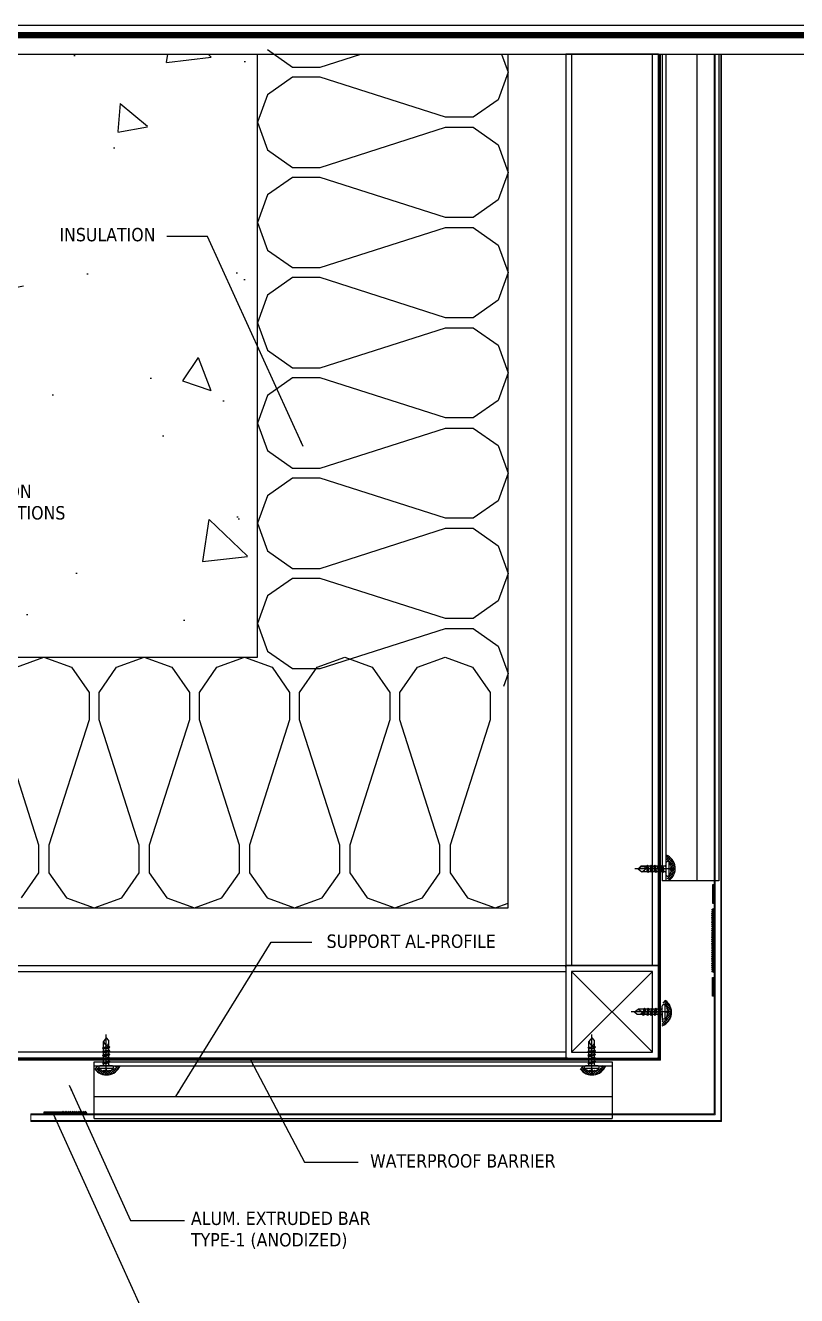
# Model space of a CAD drawing. Header units: millimetres. Extents: x 7297 to 60227, y -7497 to 19324.
# Drawn here: x 17106 to 17521, y 2893 to 3577 of the extents above; entities that cross this region are included whole.
import ezdxf

# ---------------------------------------------------------------- set-up
doc = ezdxf.new("R2010")
doc.units = ezdxf.units.MM
doc.linetypes.add('HIDDEN', pattern=[0.375, 0.25, -0.125])
for name, color, linetype in [('NS_AL_MOLD', 7, 'Continuous'), ('NS_COL_L-GREY', 8, 'Continuous'), ('NS_COL_RED', 1, 'Continuous'), ('NS_COL_WHITE', 7, 'Continuous'), ('NS_CON', 8, 'Continuous'), ('NS_CON_LINE', 2, 'Continuous'), ('NS_DIM', 1, 'Continuous'), ('NS_FORM', 7, 'Continuous'), ('NS_FRAME', 253, 'Continuous'), ('NS_GASKET_3M', 150, 'Continuous'), ('NS_INSUL', 8, 'Continuous'), ('NS_PIPE_FRAME', 2, 'Continuous'), ('NS_RIVET_SCREW', 1, 'Continuous'), ('NS_TEXT', 2, 'Continuous'), ('NS_WATERPROOF', 150, 'Continuous')]:
    doc.layers.add(name, color=color, linetype=linetype)
doc.layers.add('NS_AL_PANEL', color=32, linetype='Continuous', lineweight=9)
doc.styles.add('Expo M', font='Expo M.ttf')
doc.dimstyles.new('DS2', dxfattribs={"dimscale": 2, "dimtxt": 1.8, "dimasz": 1.5, "dimexe": 1, "dimexo": 1, "dimgap": 0.5, "dimtad": 1, "dimtoh": 1, "dimdec": 1, "dimzin": 1, "dimdsep": 46, "dimtxsty": 'Expo M', "dimcen": 2, "dimadec": 1, "dimazin": 0, "dimtfac": 1, "dimtdec": 4, "dimtix": 1, "dimtmove": 1, "dimatfit": 3, "dimfxl": 1, "dimtolj": 1, "dimtzin": 1, "dimarcsym": 0})

# ---------------------------------------------------------------- blocks, each defined once
blk = doc.blocks.new('n-mid-bar')
blk.add_line((889.29, 1849.78), (885.29, 1849.78))
blk = doc.blocks.new('피스')
for p, q in [((-4, 1.5), (-4, 1)), ((-4, 1.5), (4, 1.5)), ((-3, 0), (3, 0)), ((-0.5, 2.98), (-0.4, 2.3)), ((-0.4, 2.3), (0.4, 2.3)), ((0, 4.99), (0, -16.77)), ((0.5, 2.98), (0.4, 2.3)), ((4, 1.5), (4, 1)), ((2, -1.5), (-2, -2)), ((-1.5, -1.5), (-2, -2)), ((-2, -2), (-1.5, -2.5)), ((-1.5, -3.5), (-2, -4)), ((2, -3.5), (-2, -4)), ((-2, -4), (-1.5, -4.5)), ((-1.5, -5.5), (-2, -6)), ((2, -5.5), (-2, -6)), ((-2, -6), (-1.5, -6.5)), ((-1.5, -0.5), (-1.5, -1.5)), ((1.5, -1), (-1.5, -1.5)), ((1.5, -2), (-1.5, -2.5)), ((-1.5, -2.5), (-1.5, -3.5)), ((1.5, -3), (-1.5, -3.5)), ((1.5, -4), (-1.5, -4.5)), ((-1.5, -4.5), (-1.5, -5.5)), ((1.5, -5), (-1.5, -5.5)), ((1.5, -6), (-1.5, -6.5)), ((-1.5, -6.5), (-1.5, -7.5)), ((1.5, -0.5), (1.5, -1)), ((1.5, -1), (2, -1.5)), ((2, -1.5), (1.5, -2)), ((1.5, -2), (1.5, -3)), ((1.5, -3), (2, -3.5)), ((2, -3.5), (1.5, -4)), ((1.5, -4), (1.5, -5)), ((1.5, -5), (2, -5.5)), ((2, -5.5), (1.5, -6)), ((1.5, -6), (1.5, -7)), ((-1.5, -7.5), (-2, -8)), ((2, -7.5), (-2, -8)), ((-2, -8), (-1.5, -8.5)), ((-1.5, -9.5), (-2, -10)), ((2, -9.5), (-2, -10)), ((-2, -10), (-1.5, -10.5)), ((1.5, -7), (-1.5, -7.5)), ((1.5, -8), (-1.5, -8.5)), ((-1.5, -8.5), (-1.5, -9.5)), ((1.5, -9), (-1.5, -9.5)), ((1.5, -10), (-1.5, -10.5)), ((-1.5, -10.5), (-1.5, -13.5)), ((0, -15), (-1.5, -13.5)), ((-1.27, -13.54), (-1.27, -11.97)), ((0, -15), (-1.27, -13.54)), ((0, -15), (1.5, -13.03)), ((1.5, -13.03), (0.6, -11.47)), ((1.5, -7), (2, -7.5)), ((2, -7.5), (1.5, -8)), ((1.5, -8), (1.5, -9)), ((1.5, -9), (2, -9.5)), ((2, -9.5), (1.5, -10)), ((1.5, -10), (1.5, -13.03))]:
    blk.add_line(p, q)
for centre, radius, start, end in [((0, -3.08), 6.08, 94.71456, 131.11209), ((-3, 1), 1, 180, 270), ((-2, -0.5), 0.5, 0, 90), ((0, -3.08), 6.08, 48.88791, 85.28544), ((2, -0.5), 0.5, 90, 180), ((3, 1), 1, 270, 0), ((-0.27, -11.97), 1, 30.08633, 180)]:
    blk.add_arc(centre, radius, start, end)
blk = doc.blocks.new('N-SCREW')
blk.add_blockref('피스', (17.25, -1.03))
blk = doc.blocks.new('AL-TEMPLATE')
at = {"color": 7, "ltscale": 2}
blk.add_lwpolyline([(1972.34, 1515.25), (1972.34, 921.25), (2812.34, 921.25), (2812.34, 1515.25)], close=True, dxfattribs=at)
at = {"color": 8, "const_width": 2.5}
blk.add_lwpolyline([(1976.34, 1509.45), (2808.34, 1509.45), (2808.34, 927.05), (1976.34, 927.05)], close=True, dxfattribs=at)
at = {"color": 9}
blk.add_lwpolyline([(1984.07, 1501.32), (2709.08, 1501.32), (2709.08, 935.18), (1984.07, 935.18)], close=True, dxfattribs=at)
blk = doc.blocks.new('*U98')
for p, q in [((1, 50), (0, 50)), ((0, 49), (0, 50)), ((0, 49), (0, 1)), ((49, 50), (1, 50)), ((49, 50), (50, 50)), ((50, 49), (50, 50)), ((50, 1), (50, 49)), ((3.2, 3.2), (46.8, 46.8)), ((46.8, 3.2), (3.2, 46.8)), ((0, 1), (0, 0)), ((1, 0), (0, 0)), ((50, 1), (50, 0)), ((1, 0), (49, 0)), ((49, 0), (50, 0))]:
    blk.add_line(p, q)
blk.add_lwpolyline([(3.2, 46.8), (3.2, 3.2), (46.8, 3.2), (46.8, 46.8)], close=True)
for centre, start, end in [((1, 49), 90, 180), ((49, 49), 0, 90), ((1, 1), 180, 270), ((49, 1), 270, 0)]:
    blk.add_arc(centre, 1, start, end)
blk = doc.blocks.new('*U181')
blk.add_lwpolyline([(0, 0), (50, 0), (50, 490.88), (0, 490.88)], close=True)
at = {"linetype": 'HIDDEN'}
blk.add_lwpolyline([(3.2, 0), (46.8, 0), (46.8, 490.88), (3.2, 490.88)], close=True, dxfattribs=at)
blk = doc.blocks.new('*U182')
blk.add_lwpolyline([(0, 0), (50, 0), (50, 381.25), (0, 381.25)], close=True)
at = {"linetype": 'HIDDEN'}
blk.add_lwpolyline([(3.2, 0), (46.8, 0), (46.8, 381.25), (3.2, 381.25)], close=True, dxfattribs=at)

msp = doc.modelspace()

# ---------------------------------------------------------------- hatches: boundary and pattern name
at = {"layer": 'NS_COL_RED'}
h = msp.add_hatch(dxfattribs=at)
h.set_pattern_fill('ANSI37', color=256, scale=0.3, style=0, pattern_type=2)
h.set_pattern_definition([(45, (-744137.5143, -86006.9889), (-0.6735192091, 0.6735192091), []), (135, (-744137.5143, -86006.9889), (-0.6735192091, -0.6735192091), [])])
h.paths.add_polyline_path([(17452.23, 3116.43), (17450.56, 3117.68), (17450.56, 3117.94), (17451.19, 3117.94), (17451.22, 3117.94), (17451.25, 3117.94), (17451.28, 3117.94), (17451.31, 3117.95), (17451.34, 3117.95), (17451.37, 3117.95), (17451.4, 3117.95), (17451.43, 3117.96), (17451.46, 3117.96), (17451.49, 3117.97), (17451.52, 3117.98), (17451.55, 3117.98), (17451.58, 3117.99), (17451.61, 3118), (17451.64, 3118.01), (17451.67, 3118.02), (17451.7, 3118.03), (17451.73, 3118.04), (17451.76, 3118.05), (17451.79, 3118.07), (17451.82, 3118.08), (17451.85, 3118.1), (17451.88, 3118.11), (17451.91, 3118.13), (17451.94, 3118.14), (17451.96, 3118.16), (17451.99, 3118.18), (17452.02, 3118.2), (17452.05, 3118.22), (17452.07, 3118.24), (17452.1, 3118.26), (17452.12, 3118.28), (17452.15, 3118.3), (17452.17, 3118.33), (17452.2, 3118.35), (17452.22, 3118.37), (17452.24, 3118.4), (17452.26, 3118.42), (17452.28, 3118.45), (17452.3, 3118.48), (17452.32, 3118.5), (17452.34, 3118.53), (17452.36, 3118.56), (17452.38, 3118.58), (17452.4, 3118.61), (17452.41, 3118.64), (17452.43, 3118.67), (17452.44, 3118.7), (17452.46, 3118.73), (17452.47, 3118.75), (17452.48, 3118.78), (17452.49, 3118.81), (17452.51, 3118.84), (17452.52, 3118.87), (17452.53, 3118.9), (17452.53, 3118.93), (17452.54, 3118.96), (17452.55, 3118.99), (17452.56, 3119.02), (17452.56, 3119.05), (17452.57, 3119.08), (17452.57, 3119.11), (17452.58, 3119.14), (17452.58, 3119.16), (17452.69, 3119.58), (17452.79, 3120), (17452.83, 3120.22), (17452.87, 3120.43), (17452.91, 3120.65), (17452.94, 3120.86), (17452.97, 3121.08), (17453, 3121.3), (17453.02, 3121.51), (17453.04, 3121.73), (17453.05, 3121.95), (17453.06, 3122.17), (17453.07, 3122.39), (17453.07, 3122.61), (17453.07, 3122.83), (17453.06, 3123.05), (17453.05, 3123.27), (17453.04, 3123.49), (17453.02, 3123.71), (17453, 3123.92), (17452.97, 3124.14), (17452.94, 3124.36), (17452.91, 3124.57), (17452.87, 3124.79), (17452.83, 3125), (17452.79, 3125.22), (17452.69, 3125.64), (17452.58, 3126.06), (17452.58, 3126.08), (17452.57, 3126.11), (17452.57, 3126.14), (17452.56, 3126.17), (17452.56, 3126.2), (17452.55, 3126.23), (17452.54, 3126.25), (17452.54, 3126.28), (17452.53, 3126.31), (17452.52, 3126.34), (17452.51, 3126.37), (17452.5, 3126.4), (17452.49, 3126.43), (17452.48, 3126.45), (17452.46, 3126.48), (17452.45, 3126.51), (17452.44, 3126.54), (17452.42, 3126.57), (17452.41, 3126.59), (17452.39, 3126.62), (17452.37, 3126.65), (17452.36, 3126.67), (17452.34, 3126.7), (17452.32, 3126.73), (17452.3, 3126.75), (17452.28, 3126.78), (17452.26, 3126.8), (17452.24, 3126.82), (17452.22, 3126.85), (17452.19, 3126.87), (17452.17, 3126.89), (17452.15, 3126.92), (17452.12, 3126.94), (17452.1, 3126.96), (17452.07, 3126.98), (17452.05, 3127), (17452.02, 3127.02), (17452, 3127.04), (17451.97, 3127.05), (17451.94, 3127.07), (17451.92, 3127.09), (17451.89, 3127.1), (17451.86, 3127.12), (17451.83, 3127.13), (17451.8, 3127.15), (17451.78, 3127.16), (17451.75, 3127.17), (17451.72, 3127.18), (17451.69, 3127.19), (17451.66, 3127.2), (17451.63, 3127.21), (17451.6, 3127.22), (17451.57, 3127.23), (17451.54, 3127.24), (17451.51, 3127.25), (17451.48, 3127.25), (17451.45, 3127.26), (17451.43, 3127.26), (17451.4, 3127.27), (17451.37, 3127.27), (17451.34, 3127.27), (17451.31, 3127.27), (17451.28, 3127.28), (17451.25, 3127.28), (17450.56, 3127.28), (17450.56, 3130.12), (17450.8, 3130.03), (17451.03, 3129.93), (17451.26, 3129.82), (17451.49, 3129.7), (17451.72, 3129.57), (17451.94, 3129.43), (17452.16, 3129.29), (17452.38, 3129.14), (17452.59, 3128.98), (17452.8, 3128.81), (17453, 3128.63), (17453.2, 3128.45), (17453.39, 3128.26), (17453.58, 3128.06), (17453.76, 3127.85), (17453.93, 3127.64), (17454.09, 3127.43), (17454.25, 3127.2), (17454.39, 3126.98), (17454.53, 3126.75), (17454.66, 3126.51), (17454.79, 3126.27), (17454.9, 3126.03), (17455, 3125.78), (17455.1, 3125.54), (17455.19, 3125.29), (17455.27, 3125.04), (17455.34, 3124.79), (17455.4, 3124.53), (17455.45, 3124.28), (17455.49, 3124.03), (17455.53, 3123.78), (17455.55, 3123.53), (17455.57, 3123.28), (17455.58, 3123.02), (17455.58, 3122.76), (17455.57, 3122.5), (17455.56, 3122.24), (17455.53, 3121.97), (17455.5, 3121.71), (17455.46, 3121.45), (17455.4, 3121.19), (17455.34, 3120.92), (17455.27, 3120.66), (17455.19, 3120.41), (17455.1, 3120.15), (17455.01, 3119.9), (17454.9, 3119.65), (17454.78, 3119.4), (17454.66, 3119.16), (17454.53, 3118.93), (17454.39, 3118.69), (17454.24, 3118.47), (17454.09, 3118.25), (17453.93, 3118.04), (17453.76, 3117.83), (17453.58, 3117.63), (17453.4, 3117.43), (17453.22, 3117.25), (17453.03, 3117.07), (17452.83, 3116.9), (17452.64, 3116.74), (17452.43, 3116.58)], flags=0)
h = msp.add_hatch(dxfattribs=at)
h.set_pattern_fill('ANSI37', color=256, scale=0.3, angle=90, style=0, pattern_type=2)
h.set_pattern_definition([(135, (103789.06045, -747617.5915), (-0.6735192091, -0.6735192091), []), (225, (103789.06045, -747617.5915), (0.6735192091, -0.6735192091), [])])
h.paths.add_polyline_path([(17450.23, 3051.79), (17448.56, 3050.54), (17448.56, 3050.28), (17449.19, 3050.28), (17449.22, 3050.28), (17449.25, 3050.28), (17449.28, 3050.28), (17449.31, 3050.27), (17449.34, 3050.27), (17449.37, 3050.27), (17449.4, 3050.27), (17449.43, 3050.26), (17449.46, 3050.26), (17449.49, 3050.25), (17449.52, 3050.24), (17449.55, 3050.24), (17449.58, 3050.23), (17449.61, 3050.22), (17449.64, 3050.21), (17449.67, 3050.2), (17449.7, 3050.19), (17449.73, 3050.18), (17449.76, 3050.17), (17449.79, 3050.15), (17449.82, 3050.14), (17449.85, 3050.12), (17449.88, 3050.11), (17449.91, 3050.09), (17449.94, 3050.08), (17449.96, 3050.06), (17449.99, 3050.04), (17450.02, 3050.02), (17450.05, 3050), (17450.07, 3049.98), (17450.1, 3049.96), (17450.12, 3049.94), (17450.15, 3049.92), (17450.17, 3049.89), (17450.2, 3049.87), (17450.22, 3049.84), (17450.24, 3049.82), (17450.26, 3049.8), (17450.28, 3049.77), (17450.3, 3049.74), (17450.32, 3049.72), (17450.34, 3049.69), (17450.36, 3049.66), (17450.38, 3049.64), (17450.4, 3049.61), (17450.41, 3049.58), (17450.43, 3049.55), (17450.44, 3049.52), (17450.46, 3049.49), (17450.47, 3049.47), (17450.48, 3049.44), (17450.49, 3049.41), (17450.51, 3049.38), (17450.52, 3049.35), (17450.53, 3049.32), (17450.53, 3049.29), (17450.54, 3049.26), (17450.55, 3049.23), (17450.56, 3049.2), (17450.56, 3049.17), (17450.57, 3049.14), (17450.57, 3049.11), (17450.58, 3049.08), (17450.58, 3049.06), (17450.69, 3048.64), (17450.79, 3048.22), (17450.83, 3048), (17450.87, 3047.79), (17450.91, 3047.57), (17450.94, 3047.36), (17450.97, 3047.14), (17451, 3046.92), (17451.02, 3046.71), (17451.04, 3046.49), (17451.05, 3046.27), (17451.06, 3046.05), (17451.07, 3045.83), (17451.07, 3045.61), (17451.07, 3045.39), (17451.06, 3045.17), (17451.05, 3044.95), (17451.04, 3044.73), (17451.02, 3044.51), (17451, 3044.3), (17450.97, 3044.08), (17450.94, 3043.86), (17450.91, 3043.65), (17450.87, 3043.43), (17450.83, 3043.22), (17450.79, 3043), (17450.69, 3042.58), (17450.58, 3042.16), (17450.58, 3042.14), (17450.57, 3042.11), (17450.57, 3042.08), (17450.56, 3042.05), (17450.56, 3042.02), (17450.55, 3041.99), (17450.54, 3041.97), (17450.54, 3041.94), (17450.53, 3041.91), (17450.52, 3041.88), (17450.51, 3041.85), (17450.5, 3041.82), (17450.49, 3041.79), (17450.48, 3041.77), (17450.46, 3041.74), (17450.45, 3041.71), (17450.44, 3041.68), (17450.42, 3041.65), (17450.41, 3041.63), (17450.39, 3041.6), (17450.37, 3041.57), (17450.36, 3041.55), (17450.34, 3041.52), (17450.32, 3041.49), (17450.3, 3041.47), (17450.28, 3041.44), (17450.26, 3041.42), (17450.24, 3041.4), (17450.22, 3041.37), (17450.19, 3041.35), (17450.17, 3041.33), (17450.15, 3041.3), (17450.12, 3041.28), (17450.1, 3041.26), (17450.07, 3041.24), (17450.05, 3041.22), (17450.02, 3041.2), (17450, 3041.18), (17449.97, 3041.17), (17449.94, 3041.15), (17449.92, 3041.13), (17449.89, 3041.12), (17449.86, 3041.1), (17449.83, 3041.09), (17449.8, 3041.07), (17449.78, 3041.06), (17449.75, 3041.05), (17449.72, 3041.04), (17449.69, 3041.03), (17449.66, 3041.02), (17449.63, 3041.01), (17449.6, 3041), (17449.57, 3040.99), (17449.54, 3040.98), (17449.51, 3040.97), (17449.48, 3040.97), (17449.45, 3040.96), (17449.43, 3040.96), (17449.4, 3040.95), (17449.37, 3040.95), (17449.34, 3040.95), (17449.31, 3040.95), (17449.28, 3040.94), (17449.25, 3040.94), (17448.56, 3040.94), (17448.56, 3038.1), (17448.8, 3038.19), (17449.03, 3038.29), (17449.26, 3038.4), (17449.49, 3038.52), (17449.72, 3038.65), (17449.94, 3038.79), (17450.16, 3038.93), (17450.38, 3039.08), (17450.59, 3039.24), (17450.8, 3039.41), (17451, 3039.59), (17451.2, 3039.77), (17451.39, 3039.96), (17451.58, 3040.16), (17451.76, 3040.37), (17451.93, 3040.58), (17452.09, 3040.79), (17452.25, 3041.02), (17452.39, 3041.24), (17452.53, 3041.47), (17452.66, 3041.71), (17452.79, 3041.95), (17452.9, 3042.19), (17453, 3042.44), (17453.1, 3042.68), (17453.19, 3042.93), (17453.27, 3043.18), (17453.34, 3043.43), (17453.4, 3043.69), (17453.45, 3043.94), (17453.49, 3044.19), (17453.53, 3044.44), (17453.55, 3044.69), (17453.57, 3044.94), (17453.58, 3045.2), (17453.58, 3045.46), (17453.57, 3045.72), (17453.56, 3045.98), (17453.53, 3046.25), (17453.5, 3046.51), (17453.46, 3046.77), (17453.4, 3047.03), (17453.34, 3047.3), (17453.27, 3047.56), (17453.19, 3047.81), (17453.1, 3048.07), (17453.01, 3048.32), (17452.9, 3048.57), (17452.78, 3048.82), (17452.66, 3049.06), (17452.53, 3049.29), (17452.39, 3049.53), (17452.24, 3049.75), (17452.09, 3049.97), (17451.93, 3050.18), (17451.76, 3050.39), (17451.58, 3050.59), (17451.4, 3050.78), (17451.22, 3050.97), (17451.03, 3051.15), (17450.83, 3051.32), (17450.64, 3051.48), (17450.43, 3051.64)], flags=0)
h = msp.add_hatch(dxfattribs=at)
h.set_pattern_fill('ANSI37', color=256, scale=0.3, angle=90, style=0, pattern_type=2)
h.set_pattern_definition([(135, (106189.1609, -747619.5915), (-0.6735192091, -0.6735192091), []), (225, (106189.1609, -747619.5915), (0.6735192091, -0.6735192091), [])])
h.paths.add_polyline_path([(17142.89, 3014.94), (17144.14, 3016.61), (17144.4, 3016.61), (17144.4, 3015.98), (17144.4, 3015.95), (17144.4, 3015.93), (17144.4, 3015.9), (17144.4, 3015.87), (17144.4, 3015.84), (17144.4, 3015.81), (17144.41, 3015.78), (17144.41, 3015.75), (17144.42, 3015.72), (17144.42, 3015.68), (17144.43, 3015.65), (17144.43, 3015.62), (17144.44, 3015.59), (17144.45, 3015.56), (17144.46, 3015.53), (17144.47, 3015.5), (17144.48, 3015.47), (17144.49, 3015.44), (17144.51, 3015.41), (17144.52, 3015.38), (17144.53, 3015.35), (17144.55, 3015.32), (17144.56, 3015.29), (17144.58, 3015.27), (17144.6, 3015.24), (17144.61, 3015.21), (17144.63, 3015.18), (17144.65, 3015.15), (17144.67, 3015.13), (17144.69, 3015.1), (17144.71, 3015.07), (17144.73, 3015.05), (17144.76, 3015.02), (17144.78, 3015), (17144.8, 3014.98), (17144.83, 3014.95), (17144.85, 3014.93), (17144.88, 3014.91), (17144.9, 3014.89), (17144.93, 3014.87), (17144.95, 3014.85), (17144.98, 3014.83), (17145.01, 3014.81), (17145.04, 3014.79), (17145.06, 3014.78), (17145.09, 3014.76), (17145.12, 3014.74), (17145.15, 3014.73), (17145.18, 3014.72), (17145.21, 3014.7), (17145.24, 3014.69), (17145.26, 3014.68), (17145.29, 3014.67), (17145.32, 3014.66), (17145.35, 3014.65), (17145.38, 3014.64), (17145.41, 3014.63), (17145.44, 3014.62), (17145.47, 3014.62), (17145.5, 3014.61), (17145.53, 3014.6), (17145.56, 3014.6), (17145.59, 3014.59), (17145.62, 3014.59), (17146.03, 3014.48), (17146.46, 3014.38), (17146.67, 3014.34), (17146.88, 3014.3), (17147.1, 3014.26), (17147.31, 3014.23), (17147.53, 3014.2), (17147.75, 3014.17), (17147.97, 3014.15), (17148.18, 3014.14), (17148.4, 3014.12), (17148.62, 3014.11), (17148.84, 3014.11), (17149.06, 3014.11), (17149.28, 3014.11), (17149.5, 3014.11), (17149.72, 3014.12), (17149.94, 3014.14), (17150.16, 3014.15), (17150.38, 3014.17), (17150.59, 3014.2), (17150.81, 3014.23), (17151.03, 3014.26), (17151.24, 3014.3), (17151.46, 3014.34), (17151.67, 3014.38), (17152.09, 3014.48), (17152.51, 3014.59), (17152.54, 3014.59), (17152.56, 3014.6), (17152.59, 3014.6), (17152.62, 3014.61), (17152.65, 3014.61), (17152.68, 3014.62), (17152.71, 3014.63), (17152.74, 3014.64), (17152.76, 3014.64), (17152.79, 3014.65), (17152.82, 3014.66), (17152.85, 3014.67), (17152.88, 3014.68), (17152.91, 3014.7), (17152.93, 3014.71), (17152.96, 3014.72), (17152.99, 3014.74), (17153.02, 3014.75), (17153.05, 3014.77), (17153.07, 3014.78), (17153.1, 3014.8), (17153.13, 3014.82), (17153.15, 3014.83), (17153.18, 3014.85), (17153.2, 3014.87), (17153.23, 3014.89), (17153.25, 3014.91), (17153.28, 3014.93), (17153.3, 3014.96), (17153.32, 3014.98), (17153.35, 3015), (17153.37, 3015.03), (17153.39, 3015.05), (17153.41, 3015.07), (17153.43, 3015.1), (17153.45, 3015.12), (17153.47, 3015.15), (17153.49, 3015.18), (17153.51, 3015.2), (17153.52, 3015.23), (17153.54, 3015.26), (17153.56, 3015.28), (17153.57, 3015.31), (17153.58, 3015.34), (17153.6, 3015.37), (17153.61, 3015.4), (17153.62, 3015.43), (17153.64, 3015.45), (17153.65, 3015.48), (17153.66, 3015.51), (17153.67, 3015.54), (17153.68, 3015.57), (17153.68, 3015.6), (17153.69, 3015.63), (17153.7, 3015.66), (17153.7, 3015.69), (17153.71, 3015.72), (17153.71, 3015.75), (17153.72, 3015.78), (17153.72, 3015.8), (17153.72, 3015.83), (17153.73, 3015.86), (17153.73, 3015.89), (17153.73, 3015.92), (17153.73, 3016.61), (17156.58, 3016.61), (17156.48, 3016.38), (17156.38, 3016.14), (17156.27, 3015.91), (17156.15, 3015.68), (17156.02, 3015.45), (17155.89, 3015.23), (17155.74, 3015.01), (17155.59, 3014.79), (17155.43, 3014.58), (17155.26, 3014.37), (17155.08, 3014.17), (17154.9, 3013.97), (17154.71, 3013.78), (17154.51, 3013.59), (17154.31, 3013.42), (17154.1, 3013.25), (17153.88, 3013.08), (17153.66, 3012.93), (17153.43, 3012.78), (17153.2, 3012.64), (17152.96, 3012.51), (17152.72, 3012.39), (17152.48, 3012.27), (17152.24, 3012.17), (17151.99, 3012.07), (17151.74, 3011.98), (17151.49, 3011.91), (17151.24, 3011.84), (17150.99, 3011.78), (17150.73, 3011.72), (17150.48, 3011.68), (17150.23, 3011.65), (17149.98, 3011.62), (17149.73, 3011.6), (17149.47, 3011.59), (17149.21, 3011.59), (17148.95, 3011.6), (17148.69, 3011.61), (17148.43, 3011.64), (17148.16, 3011.67), (17147.9, 3011.71), (17147.64, 3011.77), (17147.38, 3011.83), (17147.12, 3011.9), (17146.86, 3011.98), (17146.6, 3012.07), (17146.35, 3012.17), (17146.1, 3012.27), (17145.86, 3012.39), (17145.61, 3012.51), (17145.38, 3012.64), (17145.15, 3012.78), (17144.92, 3012.93), (17144.7, 3013.09), (17144.49, 3013.25), (17144.28, 3013.41), (17144.08, 3013.59), (17143.89, 3013.77), (17143.7, 3013.95), (17143.52, 3014.14), (17143.35, 3014.34), (17143.19, 3014.54), (17143.03, 3014.74)], flags=0)
h = msp.add_hatch(dxfattribs=at)
h.set_pattern_fill('ANSI37', color=256, scale=0.3, angle=90, style=0, pattern_type=2)
h.set_pattern_definition([(135, (106450.6977, -747619.5915), (-0.6735192091, -0.6735192091), []), (225, (106450.6977, -747619.5915), (0.6735192091, -0.6735192091), [])])
h.paths.add_polyline_path([(17404.42, 3014.94), (17405.67, 3016.61), (17405.93, 3016.61), (17405.93, 3015.98), (17405.93, 3015.95), (17405.93, 3015.93), (17405.93, 3015.9), (17405.93, 3015.87), (17405.94, 3015.84), (17405.94, 3015.81), (17405.94, 3015.78), (17405.95, 3015.75), (17405.95, 3015.72), (17405.96, 3015.68), (17405.96, 3015.65), (17405.97, 3015.62), (17405.98, 3015.59), (17405.99, 3015.56), (17406, 3015.53), (17406.01, 3015.5), (17406.02, 3015.47), (17406.03, 3015.44), (17406.04, 3015.41), (17406.06, 3015.38), (17406.07, 3015.35), (17406.08, 3015.32), (17406.1, 3015.29), (17406.12, 3015.27), (17406.13, 3015.24), (17406.15, 3015.21), (17406.17, 3015.18), (17406.19, 3015.15), (17406.21, 3015.13), (17406.23, 3015.1), (17406.25, 3015.07), (17406.27, 3015.05), (17406.29, 3015.02), (17406.32, 3015), (17406.34, 3014.98), (17406.36, 3014.95), (17406.39, 3014.93), (17406.41, 3014.91), (17406.44, 3014.89), (17406.46, 3014.87), (17406.49, 3014.85), (17406.52, 3014.83), (17406.55, 3014.81), (17406.57, 3014.79), (17406.6, 3014.78), (17406.63, 3014.76), (17406.66, 3014.74), (17406.69, 3014.73), (17406.71, 3014.72), (17406.74, 3014.7), (17406.77, 3014.69), (17406.8, 3014.68), (17406.83, 3014.67), (17406.86, 3014.66), (17406.89, 3014.65), (17406.92, 3014.64), (17406.95, 3014.63), (17406.98, 3014.62), (17407.01, 3014.62), (17407.04, 3014.61), (17407.07, 3014.6), (17407.1, 3014.6), (17407.12, 3014.59), (17407.15, 3014.59), (17407.57, 3014.48), (17407.99, 3014.38), (17408.21, 3014.34), (17408.42, 3014.3), (17408.63, 3014.26), (17408.85, 3014.23), (17409.07, 3014.2), (17409.28, 3014.17), (17409.5, 3014.15), (17409.72, 3014.14), (17409.94, 3014.12), (17410.16, 3014.11), (17410.38, 3014.11), (17410.6, 3014.11), (17410.82, 3014.11), (17411.04, 3014.11), (17411.26, 3014.12), (17411.48, 3014.14), (17411.69, 3014.15), (17411.91, 3014.17), (17412.13, 3014.2), (17412.35, 3014.23), (17412.56, 3014.26), (17412.78, 3014.3), (17412.99, 3014.34), (17413.21, 3014.38), (17413.63, 3014.48), (17414.04, 3014.59), (17414.07, 3014.59), (17414.1, 3014.6), (17414.13, 3014.6), (17414.16, 3014.61), (17414.19, 3014.61), (17414.21, 3014.62), (17414.24, 3014.63), (17414.27, 3014.64), (17414.3, 3014.64), (17414.33, 3014.65), (17414.36, 3014.66), (17414.39, 3014.67), (17414.41, 3014.68), (17414.44, 3014.7), (17414.47, 3014.71), (17414.5, 3014.72), (17414.53, 3014.74), (17414.55, 3014.75), (17414.58, 3014.77), (17414.61, 3014.78), (17414.64, 3014.8), (17414.66, 3014.82), (17414.69, 3014.83), (17414.71, 3014.85), (17414.74, 3014.87), (17414.76, 3014.89), (17414.79, 3014.91), (17414.81, 3014.93), (17414.84, 3014.96), (17414.86, 3014.98), (17414.88, 3015), (17414.9, 3015.03), (17414.93, 3015.05), (17414.95, 3015.07), (17414.97, 3015.1), (17414.99, 3015.12), (17415.01, 3015.15), (17415.02, 3015.18), (17415.04, 3015.2), (17415.06, 3015.23), (17415.08, 3015.26), (17415.09, 3015.28), (17415.11, 3015.31), (17415.12, 3015.34), (17415.14, 3015.37), (17415.15, 3015.4), (17415.16, 3015.43), (17415.17, 3015.45), (17415.18, 3015.48), (17415.19, 3015.51), (17415.2, 3015.54), (17415.21, 3015.57), (17415.22, 3015.6), (17415.23, 3015.63), (17415.23, 3015.66), (17415.24, 3015.69), (17415.25, 3015.72), (17415.25, 3015.75), (17415.25, 3015.78), (17415.26, 3015.8), (17415.26, 3015.83), (17415.26, 3015.86), (17415.26, 3015.89), (17415.27, 3015.92), (17415.27, 3016.61), (17418.11, 3016.61), (17418.02, 3016.38), (17417.92, 3016.14), (17417.81, 3015.91), (17417.69, 3015.68), (17417.56, 3015.45), (17417.42, 3015.23), (17417.28, 3015.01), (17417.13, 3014.79), (17416.96, 3014.58), (17416.8, 3014.37), (17416.62, 3014.17), (17416.44, 3013.97), (17416.24, 3013.78), (17416.05, 3013.59), (17415.84, 3013.42), (17415.63, 3013.25), (17415.42, 3013.08), (17415.19, 3012.93), (17414.97, 3012.78), (17414.74, 3012.64), (17414.5, 3012.51), (17414.26, 3012.39), (17414.02, 3012.27), (17413.77, 3012.17), (17413.53, 3012.07), (17413.28, 3011.98), (17413.03, 3011.91), (17412.78, 3011.84), (17412.52, 3011.78), (17412.27, 3011.72), (17412.02, 3011.68), (17411.77, 3011.65), (17411.52, 3011.62), (17411.26, 3011.6), (17411.01, 3011.59), (17410.75, 3011.59), (17410.49, 3011.6), (17410.23, 3011.61), (17409.96, 3011.64), (17409.7, 3011.67), (17409.44, 3011.71), (17409.17, 3011.77), (17408.91, 3011.83), (17408.65, 3011.9), (17408.4, 3011.98), (17408.14, 3012.07), (17407.89, 3012.17), (17407.64, 3012.27), (17407.39, 3012.39), (17407.15, 3012.51), (17406.91, 3012.64), (17406.68, 3012.78), (17406.46, 3012.93), (17406.24, 3013.09), (17406.02, 3013.25), (17405.82, 3013.41), (17405.62, 3013.59), (17405.42, 3013.77), (17405.24, 3013.95), (17405.06, 3014.14), (17404.89, 3014.34), (17404.73, 3014.54), (17404.57, 3014.74)], flags=0)
at = {"layer": 'NS_CON'}
h = msp.add_hatch(dxfattribs=at)
h.set_pattern_fill('AR-CONC', color=256, angle=-90)
h.set_pattern_definition([(320, (27414.11, -113412.06), (-15.93909, -182.18467), [19.05, -209.55]), (265, (27414.11, -113412.06), (191.05685, 35.24342), [15.24, -167.64058]), (10.45144, (27412.78, -113427.24), (175.11775, -146.94125), [16.19, -178.09024]), (316.1842, (27464.9, -113412.06), (-42.04233, -271.07904), [28.575, -314.325]), (6.63556, (27461.4, -113434.65), (247.4261, -237.40413), [24.285, -267.1356]), (261.18415, (27464.9, -113412.06), (247.4261, -237.40413), [22.85997, -251.4597]), (291, (27452.21, -113437.46), (-102.2652, -151.6144), [19.05, -209.55]), (236, (27452.21, -113437.46), (184.18797, -61.80203), [15.24, -167.64]), (341.45144, (27443.69, -113450.1), (81.92277, -213.41642), [16.19, -178.08994]), (307.5, (27414.11, -113412.06), (84.55504, -3.088603), [0, -165.608, 0, -170.18, 0, -168.275]), (277.5, (27414.11, -113412.06), (100.180575, -66.81966), [0, -97.028, 0, -161.798, 0, -64.135]), (237.5, (27414.11, -113355.42), (-5.728744, -135.590595), [0, -63.5, 0, -198.12, 0, -262.89]), (227.5, (27414.11, -113330.02), (25.42649, -148.12918), [0, -82.55, 0, -131.572, 0, -186.69])])
h.paths.add_polyline_path([(17030.56, 3383), (17030.56, 3561.49), (17230.56, 3561.49), (17230.56, 3383)])
h = msp.add_hatch(dxfattribs=at)
h.set_pattern_fill('AR-CONC', color=256, angle=-90)
h.set_pattern_definition([(320, (27144.17, -113714.6), (-15.93909, -182.18467), [19.05, -209.55]), (265, (27144.17, -113714.6), (191.05685, 35.24342), [15.24, -167.64058]), (10.45144, (27142.84, -113729.78), (175.11775, -146.94125), [16.19, -178.09024]), (316.1842, (27194.97, -113714.6), (-42.04233, -271.07904), [28.575, -314.325]), (6.63556, (27191.47, -113737.2), (247.4261, -237.40413), [24.285, -267.1356]), (261.18415, (27194.97, -113714.6), (247.4261, -237.40413), [22.85997, -251.4597]), (291, (27182.27, -113740), (-102.2652, -151.6144), [19.05, -209.55]), (236, (27182.27, -113740), (184.18797, -61.80203), [15.24, -167.64]), (341.45144, (27173.75, -113752.63), (81.92277, -213.41642), [16.19, -178.08994]), (307.5, (27144.17, -113714.6), (84.55504, -3.088603), [0, -165.608, 0, -170.18, 0, -168.275]), (277.5, (27144.17, -113714.6), (100.180575, -66.81966), [0, -97.028, 0, -161.798, 0, -64.135]), (237.5, (27144.17, -113657.96), (-5.728744, -135.590595), [0, -63.5, 0, -198.12, 0, -262.89]), (227.5, (27144.17, -113632.56), (25.42649, -148.12918), [0, -82.55, 0, -131.572, 0, -186.69])])
h.paths.add_polyline_path([(16812.58, 3236.61), (16812.58, 3436.61), (17230.56, 3436.61), (17230.56, 3236.61)])
at = {"layer": 'NS_GASKET_3M'}
h = msp.add_hatch(dxfattribs=at)
h.set_pattern_fill('JIS_WOOD', color=256, angle=90, style=0, pattern_type=2)
h.set_pattern_definition([(135, (20831.07736, 9321.3949), (-0.5, -0.5), [])])
h.paths.add_polyline_path([(17475.56, 3114.11), (17475.56, 3104.11), (17476.56, 3104.11), (17476.56, 3114.11)], flags=0)
h = msp.add_hatch(dxfattribs=at)
h.set_pattern_fill('ANSI31', color=256, angle=90)
h.set_pattern_definition([(135, (17297.14307, 2547.0111), (-0.088388348, -0.088388348), [])])
h.paths.add_polyline_path([(17475.56, 3101.11), (17475.06, 3100.61), (17475.56, 3100.11), (17475.06, 3099.61), (17475.56, 3099.11), (17475.06, 3098.61), (17475.56, 3098.11), (17475.06, 3097.61), (17475.56, 3097.11), (17475.06, 3096.61), (17475.56, 3096.11), (17475.06, 3095.61), (17475.56, 3095.11), (17475.06, 3094.61), (17475.56, 3094.11), (17475.06, 3093.61), (17475.56, 3093.11), (17475.06, 3092.61), (17475.56, 3092.11), (17475.06, 3091.61), (17475.56, 3091.11), (17475.06, 3090.61), (17475.56, 3090.11), (17475.06, 3089.61), (17475.56, 3089.11), (17475.06, 3088.61), (17475.56, 3088.11), (17475.06, 3087.61), (17475.56, 3087.11), (17475.06, 3086.61), (17475.56, 3086.11), (17475.06, 3085.61), (17475.56, 3085.11), (17475.06, 3084.61), (17475.56, 3084.11), (17475.06, 3083.61), (17475.56, 3083.11), (17475.06, 3082.61), (17475.56, 3082.11), (17475.06, 3081.61), (17475.56, 3081.11), (17475.06, 3080.61), (17475.56, 3080.11), (17475.06, 3079.61), (17475.56, 3079.11), (17475.06, 3078.61), (17475.56, 3078.11), (17475.06, 3077.61), (17475.56, 3077.11), (17475.06, 3076.61), (17475.56, 3076.11), (17475.06, 3075.61), (17475.56, 3075.11), (17475.06, 3074.61), (17475.56, 3074.11), (17475.06, 3073.61), (17475.56, 3073.11), (17475.06, 3072.61), (17475.56, 3072.11), (17475.06, 3071.61), (17475.56, 3071.11), (17475.06, 3070.61), (17475.56, 3070.11), (17475.06, 3069.61), (17475.56, 3069.11), (17475.06, 3068.61), (17475.56, 3068.11), (17475.06, 3067.61), (17475.56, 3067.11, -0.414214), (17476.56, 3066.11), (17476.56, 3102.11, -0.414214)])
at = {"layer": 'NS_GASKET_3M', "extrusion": (0, 0, -1)}
h = msp.add_hatch(dxfattribs=at)
h.set_pattern_fill('JIS_WOOD', color=256, angle=-90, style=0, pattern_type=2)
h.set_pattern_definition([(315, (-20831.07736, -4170.2843), (0.5, 0.5), [])])
h.paths.add_polyline_path([(-17475.56, 3054.11), (-17475.56, 3064.11), (-17476.56, 3064.11), (-17476.56, 3054.11)], flags=0)
at = {"layer": 'NS_GASKET_3M'}
h = msp.add_hatch(dxfattribs=at)
h.set_pattern_fill('JIS_WOOD', color=256, angle=360, style=0, pattern_type=2)
h.set_pattern_definition([(45, (23343.34705, -3047.0058), (-0.5, 0.5), [])])
h.paths.add_polyline_path([(17125.56, 2991.61), (17115.56, 2991.61), (17115.56, 2990.61), (17125.56, 2990.61)], flags=0)
h = msp.add_hatch(dxfattribs=at)
h.set_pattern_fill('ANSI31', color=256, angle=360)
h.set_pattern_definition([(45, (16607.50746, 486.92851), (-0.0883883476, 0.0883883476), [])])
h.paths.add_polyline_path([(17139.56, 2990.61, -0.414214), (17138.56, 2991.61), (17138.06, 2992.11), (17137.56, 2991.61), (17137.06, 2992.11), (17136.56, 2991.61), (17136.06, 2992.11), (17135.56, 2991.61), (17135.06, 2992.11), (17134.56, 2991.61), (17134.06, 2992.11), (17133.56, 2991.61), (17133.06, 2992.11), (17132.56, 2991.61), (17132.06, 2992.11), (17131.56, 2991.61), (17131.06, 2992.11), (17130.56, 2991.61), (17130.06, 2992.11), (17129.56, 2991.61), (17129.06, 2992.11), (17128.56, 2991.61), (17128.06, 2992.11), (17127.56, 2991.61), (17127.06, 2992.11), (17126.56, 2991.61), (17126.06, 2992.11), (17125.56, 2991.61), (17125.56, 2990.61)])

# ---------------------------------------------------------------- linework, layer by layer
at = {"layer": 'NS_AL_PANEL'}
msp.add_line((17108.56, 2986.61), (17108.56, 2990.61), dxfattribs=at)
for points in [[(17108.56, 2986.61), (17480.56, 2986.61), (17480.56, 3561.49)], [(17108.56, 2987.11), (17480.06, 2987.11), (17480.06, 3561.49)], [(17108.56, 2990.61), (17476.56, 2990.61), (17476.56, 3561.49)], [(17108.56, 2990.11), (17477.06, 2990.11), (17477.06, 3561.49)]]:
    msp.add_lwpolyline(points, dxfattribs=at)
at = {"layer": 'NS_COL_L-GREY'}
for p, q in [((17448.56, 3561.49), (17448.56, 3116.11)), ((17450.56, 3561.49), (17450.56, 3116.11)), ((17467.22, 3561.49), (17467.22, 3116.11)), ((17479.06, 3561.49), (17479.06, 3116.11)), ((17479.06, 3116.11), (17448.56, 3116.11)), ((17142.56, 3018.61), (17421.56, 3018.61)), ((17142.56, 2988.11), (17142.56, 3018.61)), ((17142.56, 3016.61), (17421.56, 3016.61)), ((17142.56, 2999.95), (17421.56, 2999.95)), ((17142.56, 2988.11), (17421.56, 2988.11))]:
    msp.add_line(p, q, dxfattribs=at)
at = {"layer": 'NS_COL_RED'}
for centre, start, end in [((17447.79, 3122.84), 304.71621, 69.15734), ((17445.79, 3045.38), 290.84266, 55.28379), ((17149.29, 3019.38), 214.71621, 339.15734), ((17410.83, 3019.38), 214.71621, 339.15734)]:
    msp.add_arc(centre, 7.79, start, end, dxfattribs=at)
at = {"layer": 'NS_COL_WHITE'}
msp.add_line((17421.56, 3018.61), (17421.56, 2988.11), dxfattribs=at)
at = {"layer": 'NS_CON_LINE'}
msp.add_lwpolyline([(16812.58, 3236.61), (17230.56, 3236.61), (17230.56, 3561.49)], dxfattribs=at)
at = {"layer": 'NS_GASKET_3M'}
for points in [[(17475.56, 3114.11), (17475.56, 3104.11), (17476.56, 3104.11), (17476.56, 3114.11)], [(17475.56, 3054.11), (17475.56, 3064.11), (17476.56, 3064.11), (17476.56, 3054.11)], [(17125.56, 2991.61), (17115.56, 2991.61), (17115.56, 2990.61), (17125.56, 2990.61)]]:
    msp.add_lwpolyline(points, close=True, dxfattribs=at)
at = {"layer": 'NS_INSUL'}
for points in [[(16812.58, 3101.61), (17365.56, 3101.61), (17365.56, 3561.49)], [(17362.04, 3561.49), (17365.56, 3551.8), (17360.16, 3536.95), (17346.66, 3527.5), (17331.81, 3527.5), (17264.31, 3549.1), (17249.46, 3549.1), (17235.96, 3539.65), (17230.56, 3524.8), (17235.96, 3509.95), (17249.46, 3500.5), (17264.31, 3500.5), (17331.81, 3522.1), (17346.66, 3522.1), (17360.16, 3512.65), (17365.56, 3497.8)], [(17235.96, 3563.95), (17249.46, 3554.5), (17264.31, 3554.5), (17286.15, 3561.49)], [(17365.56, 3497.8), (17360.16, 3482.95), (17346.66, 3473.5), (17331.81, 3473.5), (17264.31, 3495.1), (17249.46, 3495.1), (17235.96, 3485.65), (17230.56, 3470.8), (17235.96, 3455.95), (17249.46, 3446.5), (17264.31, 3446.5), (17331.81, 3468.1), (17346.66, 3468.1), (17360.16, 3458.65), (17365.56, 3443.8), (17360.16, 3428.95), (17346.66, 3419.5), (17331.81, 3419.5), (17264.31, 3441.1), (17249.46, 3441.1), (17235.96, 3431.65), (17230.56, 3416.8), (17235.96, 3401.95), (17249.46, 3392.5), (17264.31, 3392.5), (17331.81, 3414.1), (17346.66, 3414.1), (17360.16, 3404.65), (17365.56, 3389.8), (17360.16, 3374.95), (17346.66, 3365.5), (17331.81, 3365.5), (17264.31, 3387.1), (17249.46, 3387.1), (17235.96, 3377.65), (17230.56, 3362.8), (17235.96, 3347.95), (17249.46, 3338.5), (17264.31, 3338.5), (17331.81, 3360.1), (17346.66, 3360.1), (17360.16, 3350.65), (17365.56, 3335.8), (17360.16, 3320.95), (17346.66, 3311.5), (17331.81, 3311.5), (17264.31, 3333.1), (17249.46, 3333.1), (17235.96, 3323.65), (17230.56, 3308.8), (17235.96, 3293.95), (17249.46, 3284.5), (17264.31, 3284.5), (17331.81, 3306.1), (17346.66, 3306.1), (17360.16, 3296.65), (17365.56, 3281.8), (17360.16, 3266.95), (17346.66, 3257.5), (17331.81, 3257.5), (17264.31, 3279.1), (17249.46, 3279.1), (17235.96, 3269.65), (17230.56, 3254.8), (17235.96, 3239.95), (17249.46, 3230.5), (17264.31, 3230.5), (17331.81, 3252.1), (17346.66, 3252.1), (17360.16, 3242.65), (17365.56, 3227.8), (17363.02, 3220.8)], [(17100.71, 3231.21), (17115.56, 3236.61), (17130.41, 3231.21), (17139.86, 3217.71), (17139.86, 3202.86), (17118.26, 3135.36), (17118.26, 3120.51), (17127.71, 3107.01), (17142.56, 3101.61), (17157.41, 3107.01), (17166.86, 3120.51), (17166.86, 3135.36), (17145.26, 3202.86), (17145.26, 3217.71), (17154.71, 3231.21), (17169.56, 3236.61), (17184.41, 3231.21), (17193.86, 3217.71), (17193.86, 3202.86), (17172.26, 3135.36), (17172.26, 3120.51), (17181.71, 3107.01), (17196.56, 3101.61), (17211.41, 3107.01), (17220.86, 3120.51), (17220.86, 3135.36), (17199.26, 3202.86), (17199.26, 3217.71), (17208.71, 3231.21), (17223.56, 3236.61), (17238.41, 3231.21), (17247.86, 3217.71), (17247.86, 3202.86), (17226.26, 3135.36), (17226.26, 3120.51), (17235.71, 3107.01), (17250.56, 3101.61), (17265.41, 3107.01), (17274.86, 3120.51), (17274.86, 3135.36), (17253.26, 3202.86), (17253.26, 3217.71), (17262.71, 3231.21), (17277.56, 3236.61), (17292.41, 3231.21), (17301.86, 3217.71), (17301.86, 3202.86), (17280.26, 3135.36), (17280.26, 3120.51), (17289.71, 3107.01), (17304.56, 3101.61), (17319.41, 3107.01), (17328.86, 3120.51), (17328.86, 3135.36), (17307.26, 3202.86), (17307.26, 3217.71), (17316.71, 3231.21), (17331.56, 3236.61), (17346.41, 3231.21), (17355.86, 3217.71), (17355.86, 3202.86), (17334.26, 3135.36), (17334.26, 3120.51), (17343.71, 3107.01), (17358.56, 3101.61), (17365.56, 3104.16)], [(17103.41, 3107.01), (17112.86, 3120.51), (17112.86, 3135.36), (17091.26, 3202.86)], [(17112.86, 3135.36), (17091.26, 3202.86)]]:
    msp.add_lwpolyline(points, dxfattribs=at)
at = {"layer": 'NS_WATERPROOF', "ltscale": 3}
for p, q in [((17447.06, 3019.61), (17447.06, 3561.49)), ((17447.56, 3019.61), (17447.56, 3561.49)), ((17447.56, 3020.11), (16812.58, 3020.11)), ((17447.56, 3019.61), (16812.58, 3019.61))]:
    msp.add_line(p, q, dxfattribs=at)

# ---------------------------------------------------------------- block references
at = {"layer": 'NS_AL_MOLD', "rotation": 89.99999999994263}
msp.add_blockref('n-mid-bar', (19298.34, 2155.82), dxfattribs=at)
at = {"layer": 'NS_FORM', "xscale": 1.32, "yscale": 1.32, "zscale": 1.32, "rotation": 270}
msp.add_blockref('AL-TEMPLATE', (15578.14, 6180.47), dxfattribs=at)
at = {"layer": 'NS_FRAME'}
msp.add_blockref('*U181', (17396.56, 3070.61), dxfattribs=at)
at = {"layer": 'NS_FRAME', "xscale": -1, "rotation": 270}
msp.add_blockref('*U182', (17015.31, 3020.61), dxfattribs=at)
at = {"layer": 'NS_PIPE_FRAME'}
msp.add_blockref('*U98', (17396.56, 3020.61), dxfattribs=at)
at = {"layer": 'NS_RIVET_SCREW'}
for p, rotation in [((17451.59, 3139.86), 269.9999999999426), ((17166.31, 3015.58), 180), ((17427.85, 3015.58), 180)]:
    msp.add_blockref('N-SCREW', p, dxfattribs=dict(at, rotation=rotation))
at = {"layer": 'NS_RIVET_SCREW', "xscale": -1, "rotation": 269.9999999999426}
msp.add_blockref('N-SCREW', (17449.59, 3028.36), dxfattribs=at)

# ---------------------------------------------------------------- texts
at = {"layer": 'NS_TEXT', "char_height": 7.2, "line_spacing_factor": 0.963855}
for s, insert, width, attachment_point in [('\\pxqr;{\\fTahoma|b0|i0|c0|p34;INSULATION}', (17057.12, 3467.89), 118.4981, 1), ('\\pxql;{\\fTahoma|b0|i0|c0|p34;STEEL \\fTahoma|b0|i0|c129|p34;FASTNER\\fTahoma|b0|i0|c0|p34;\\P(GALVANIZED)\\fTahoma|b0|i0|c129|p34;\\P/DEPENDANT UPON DESIGN CALCULATIONS}', (17026.37, 3352.73), 115.6898, 1), ('\\pxql;{\\fTahoma|b0|i0|c129|p34;SUPPORT AL-PROFILE}', (17267.8, 3087.27), 118.4981, 1), ('\\fTahoma;WATERPROOF BARRIER', (17291.23, 2968.94), 112.4594, 1), ('\\pxql;{\\fTahoma|b0|i0|c0|p34;ALUM. EXTRUDED BAR\\fTahoma|b0|i0|c129|p34;\\PTYPE-1 \\fTahoma|b0|i0|c0|p34;(\\fTahoma|b0|i0|c129|p34;ANODIZED\\fTahoma|b0|i0|c0|p34;)}', (17310.08, 2938.01), 115.355, 3)]:
    msp.add_mtext(s, dxfattribs=dict(at, insert=insert, width=width, attachment_point=attachment_point))

# ---------------------------------------------------------------- leaders
at = {"layer": 'NS_DIM'}
for points in [[(17255.08, 3350.2), (17203.59, 3463.26), (17181.78, 3463.26)], [(17186.52, 2999.95), (17238.01, 3083.11), (17259.81, 3083.11)], [(17226.95, 3019.37), (17255.86, 2964.59), (17284.85, 2964.59)], [(17129.18, 3006.11), (17162.25, 2933.16), (17191.24, 2933.16)], [(17120.56, 2990.61), (17167.45, 2887.17), (17196.44, 2887.17)]]:
    msp.add_leader(points, dimstyle='DS2', override={"dimgap": 0.5, "dimtad": 0}, dxfattribs=at)

doc.saveas('drawing.dxf')
